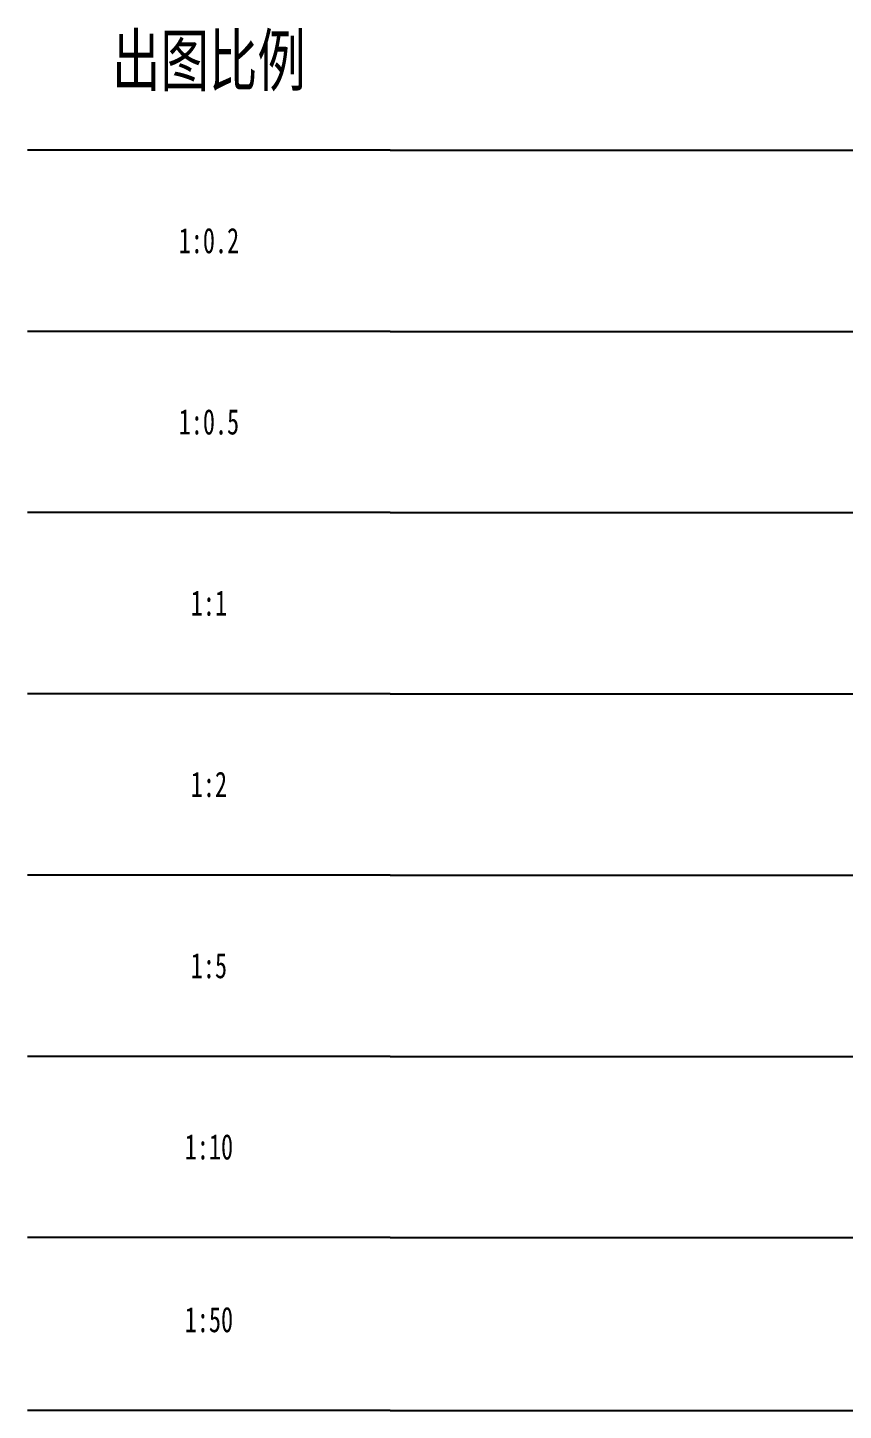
# Model space of a CAD drawing. Extents: x -337 to 273738, y -225 to 2088994.
# Drawn here: x 15019 to 37519, y 250717 to 288861 of the extents above; entities that cross this region are included whole.
import ezdxf
from ezdxf.enums import TextEntityAlignment as Align

# ---------------------------------------------------------------- set-up
doc = ezdxf.new("R2010")
doc.units = 0
doc.header["$LTSCALE"] = 1000
doc.layers.get('0').update_dxf_attribs({"linetype": 'CONTINUOUS'})
doc.layers.add('E-UNIV-DIAG', color=2, linetype='CONTINUOUS')
doc.layers.add('E-UNIV-NOTE', color=6, linetype='CONTINUOUS')
doc.styles.add('TH-STYLE1', font='Stfangso_1.ttf', dxfattribs={"width": 0.65})

# ---------------------------------------------------------------- blocks, each defined once
blk = doc.blocks.new('标注图名图签索引')
at = {"layer": 'E-UNIV-DIAG'}
for p, q in [((10000, -5000), (0, -5000)), ((10000, -5000), (50000, -5000)), ((10000, -10000), (0, -10000)), ((10000, -10000), (50000, -10000)), ((10000, -15000), (0, -15000)), ((10000, -15000), (50000, -15000)), ((10000, -20000), (0, -20000)), ((10000, -20000), (50000, -20000)), ((10000, -25000), (0, -25000)), ((10000, -25000), (50000, -25000)), ((10000, -30000), (0, -30000)), ((10000, -30000), (50000, -30000)), ((10000, -35000), (0, -35000)), ((10000, -35000), (50000, -35000)), ((10000, -39765.41), (0, -39765.41)), ((10000, -39765.41), (50000, -39765.41))]:
    blk.add_line(p, q, dxfattribs=at)
at = {"layer": 'E-UNIV-NOTE', "style": 'TH-STYLE1', "width": 0.7}
for s, height, p in [('出图比例', 1400, (5000, -2500)), ('1:0.2', 700, (5000, -7500)), ('1:0.5', 700, (5000, -12500)), ('1:1', 700, (5000, -17500)), ('1:2', 700, (5000, -22500)), ('1:5', 700, (5000, -27500)), ('1:10', 700, (5000, -32500)), ('1:50', 700, (5000, -37265.41))]:
    blk.add_text(s, height=height, dxfattribs=at).set_placement(p, align=Align.MIDDLE)

msp = doc.modelspace()

# ---------------------------------------------------------------- block references
msp.add_blockref('标注图名图签索引', (15019, 290482))

doc.saveas('drawing.dxf')
